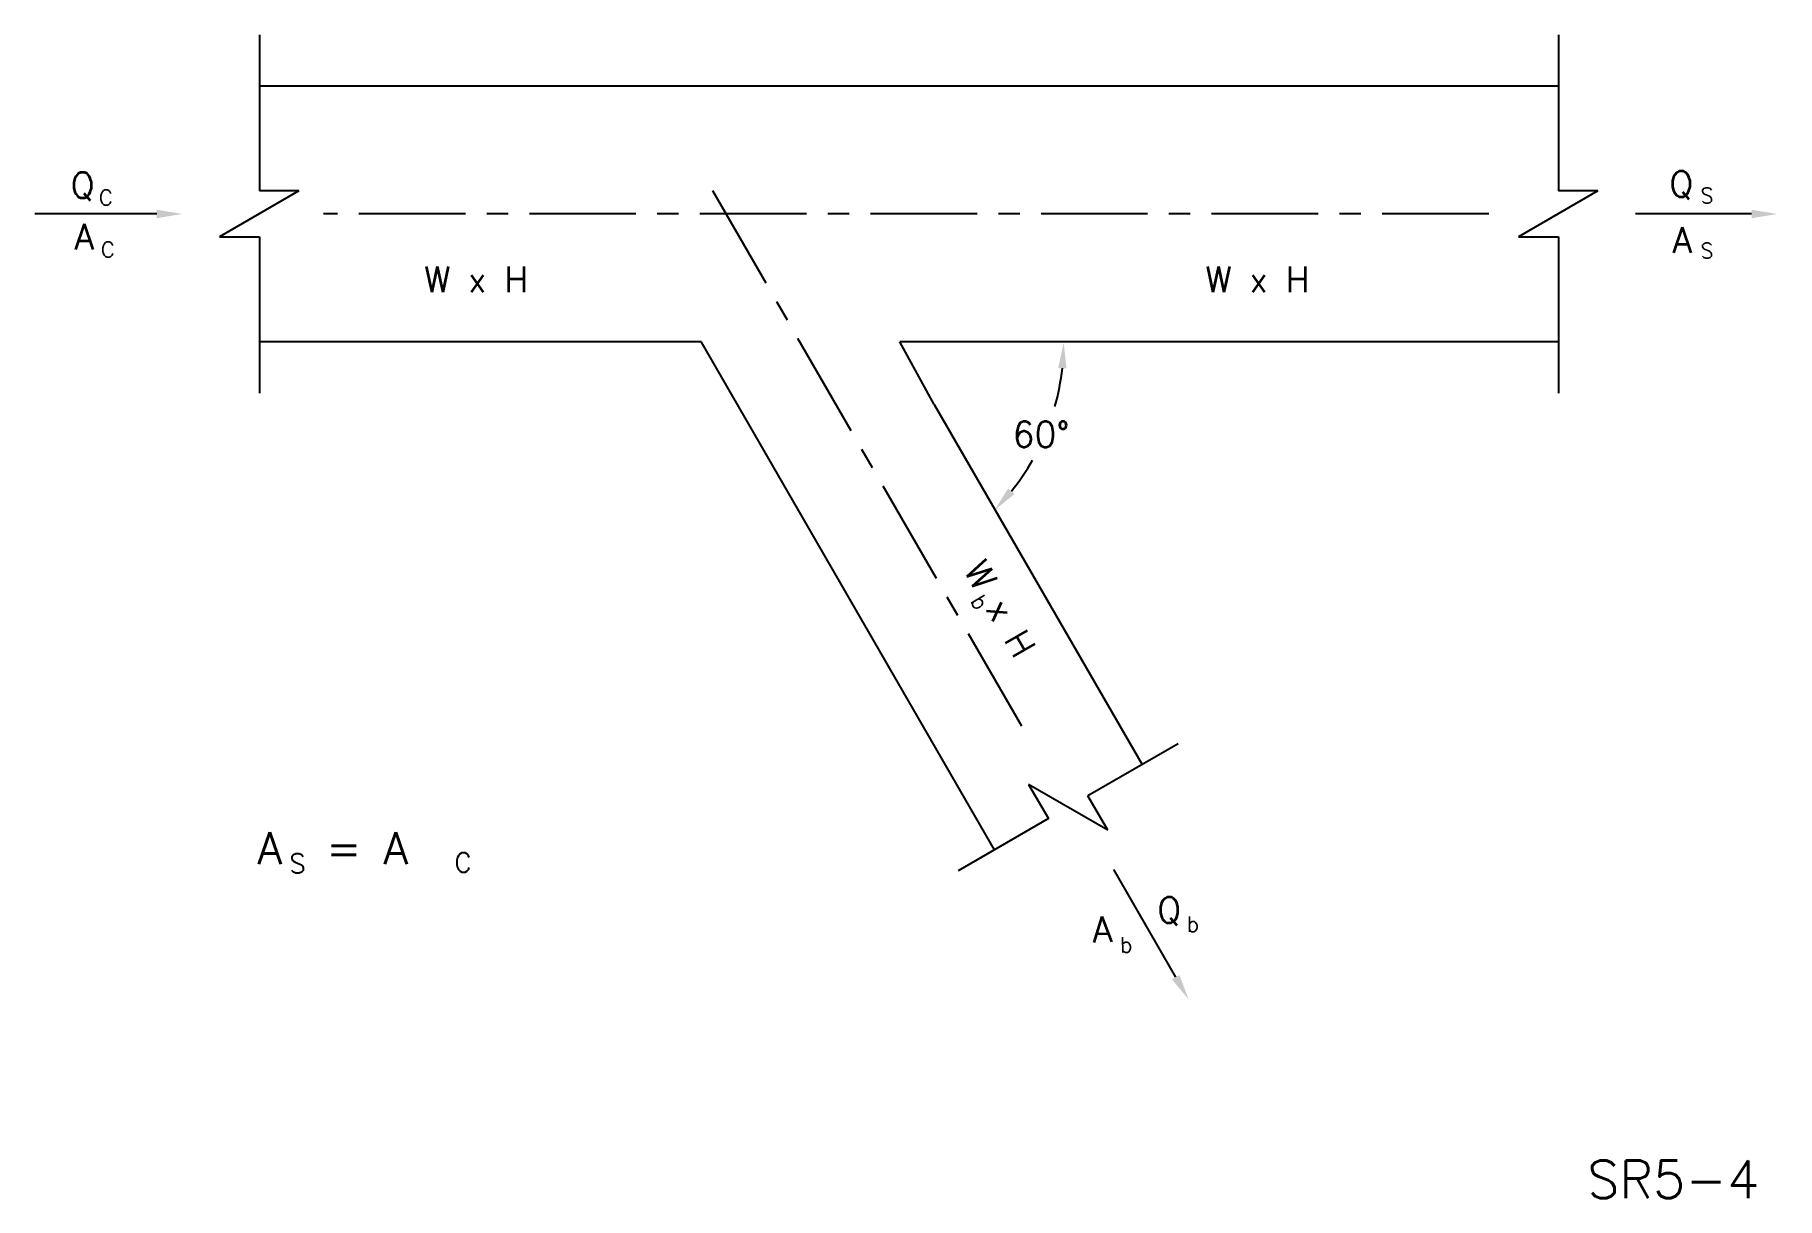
# Model space of a CAD drawing. Extents: x 0.5 to 10.8, y 0.5 to 7.3.
import ezdxf
from ezdxf.enums import TextEntityAlignment as Align

# ---------------------------------------------------------------- set-up
doc = ezdxf.new("R2010")
doc.units = 0
doc.header["$LTSCALE"] = 0.5
doc.header["$MEASUREMENT"] = 0
doc.linetypes.add('CENTER', pattern=[2, 1.25, -0.25, 0.25, -0.25])
doc.layers.get('0').update_dxf_attribs({"linetype": 'CONTINUOUS'})
doc.layers.add('CENTER', color=7, linetype='CENTER')
doc.layers.add('NUMBER', color=7, linetype='CONTINUOUS')
doc.styles.add('ROMANS', font='romans')

msp = doc.modelspace()

# ---------------------------------------------------------------- linework, layer by layer
for p, q in [((1.861, 7.345), (1.861, 6.43)), ((9.477, 7.345), (9.477, 6.43)), ((9.477, 7.045), (1.861, 7.045)), ((2.093, 6.43), (1.628, 6.161)), ((2.093, 6.43), (1.861, 6.43)), ((9.709, 6.43), (9.244, 6.161)), ((9.709, 6.43), (9.477, 6.43)), ((1.259, 6.295), (0.545, 6.295)), ((10.61, 6.295), (9.93, 6.295)), ((1.628, 6.161), (1.861, 6.161)), ((1.861, 6.161), (1.861, 5.245)), ((9.244, 6.161), (9.477, 6.161)), ((9.477, 6.161), (9.477, 5.245)), ((4.453, 5.545), (1.861, 5.545)), ((4.451, 5.544), (6.17, 2.566)), ((5.817, 5.178), (5.616, 5.545)), ((5.867, 5.545), (5.616, 5.545)), ((9.477, 5.545), (5.867, 5.545)), ((5.817, 5.178), (7.036, 3.066)), ((7.248, 3.188), (6.719, 2.883)), ((6.836, 2.682), (6.371, 2.95)), ((6.371, 2.95), (6.487, 2.749)), ((6.836, 2.682), (6.719, 2.883)), ((6.487, 2.749), (5.958, 2.444)), ((7.234, 1.819), (6.87, 2.45))]:
    msp.add_line(p, q)
for start, end in [(344.3551, 353.8122), (321.1878, 330.281)]:
    msp.add_arc((5.187, 5.54), 1.39, start, end)
for points in [[(1.259, 6.32), (1.259, 6.27), (1.409, 6.295)], [(10.61, 6.32), (10.61, 6.27), (10.76, 6.295)], [(6.544, 5.391), (6.593, 5.389), (6.577, 5.54)], [(6.251, 4.685), (6.288, 4.652), (6.17, 4.557)], [(7.212, 1.806), (7.256, 1.831), (7.309, 1.689)]]:
    msp.add_solid(points)
at = {"layer": 'CENTER'}
for p, q in [((4.517, 6.432), (6.35, 3.257)), ((9.069, 6.295), (2.236, 6.295))]:
    msp.add_line(p, q, dxfattribs=at)

# ---------------------------------------------------------------- texts
at = {"style": 'ROMANS'}
for s, height, p in [('Q', 0.15, (0.754, 6.389)), ('Q', 0.15, (10.127, 6.396)), ('C', 0.09, (0.92, 6.346)), ('S', 0.09, (10.31, 6.358)), ('A', 0.15, (0.776, 6.087)), ('C', 0.09, (0.932, 6.041)), ('A', 0.15, (10.145, 6.067)), ('S', 0.09, (10.31, 6.035)), ('A  = A', 0.1875, (1.85, 2.483)), ('S', 0.113, (2.036, 2.429)), ('C', 0.113, (3.004, 2.435))]:
    msp.add_text(s, height=height, dxfattribs=at).set_placement(p)
for s, p in [('W x H', (3.132, 5.837)), ('W x H', (7.712, 5.837)), ('60%%d', (6.444, 4.928))]:
    msp.add_text(s, height=0.15, dxfattribs=at).set_placement(p, align=Align.CENTER)
for s, height, rotation, p in [('W x H', 0.15, 300, (5.986, 4.206)), ('b', 0.09, 300, (6.027, 4.027)), ('Q', 0.15, 359.6473, (7.124, 2.139)), ('A', 0.15, 1.6364, (6.747, 2.023)), ('b', 0.09, 359.6473, (7.298, 2.086)), ('b', 0.09, 1.6364, (6.908, 1.963))]:
    msp.add_text(s, height=height, rotation=rotation, dxfattribs=at).set_placement(p)
at = {"layer": 'NUMBER', "style": 'ROMANS'}
msp.add_text('SR5-4', height=0.22, dxfattribs=at).set_placement((9.646, 0.524))

doc.saveas('drawing.dxf')
